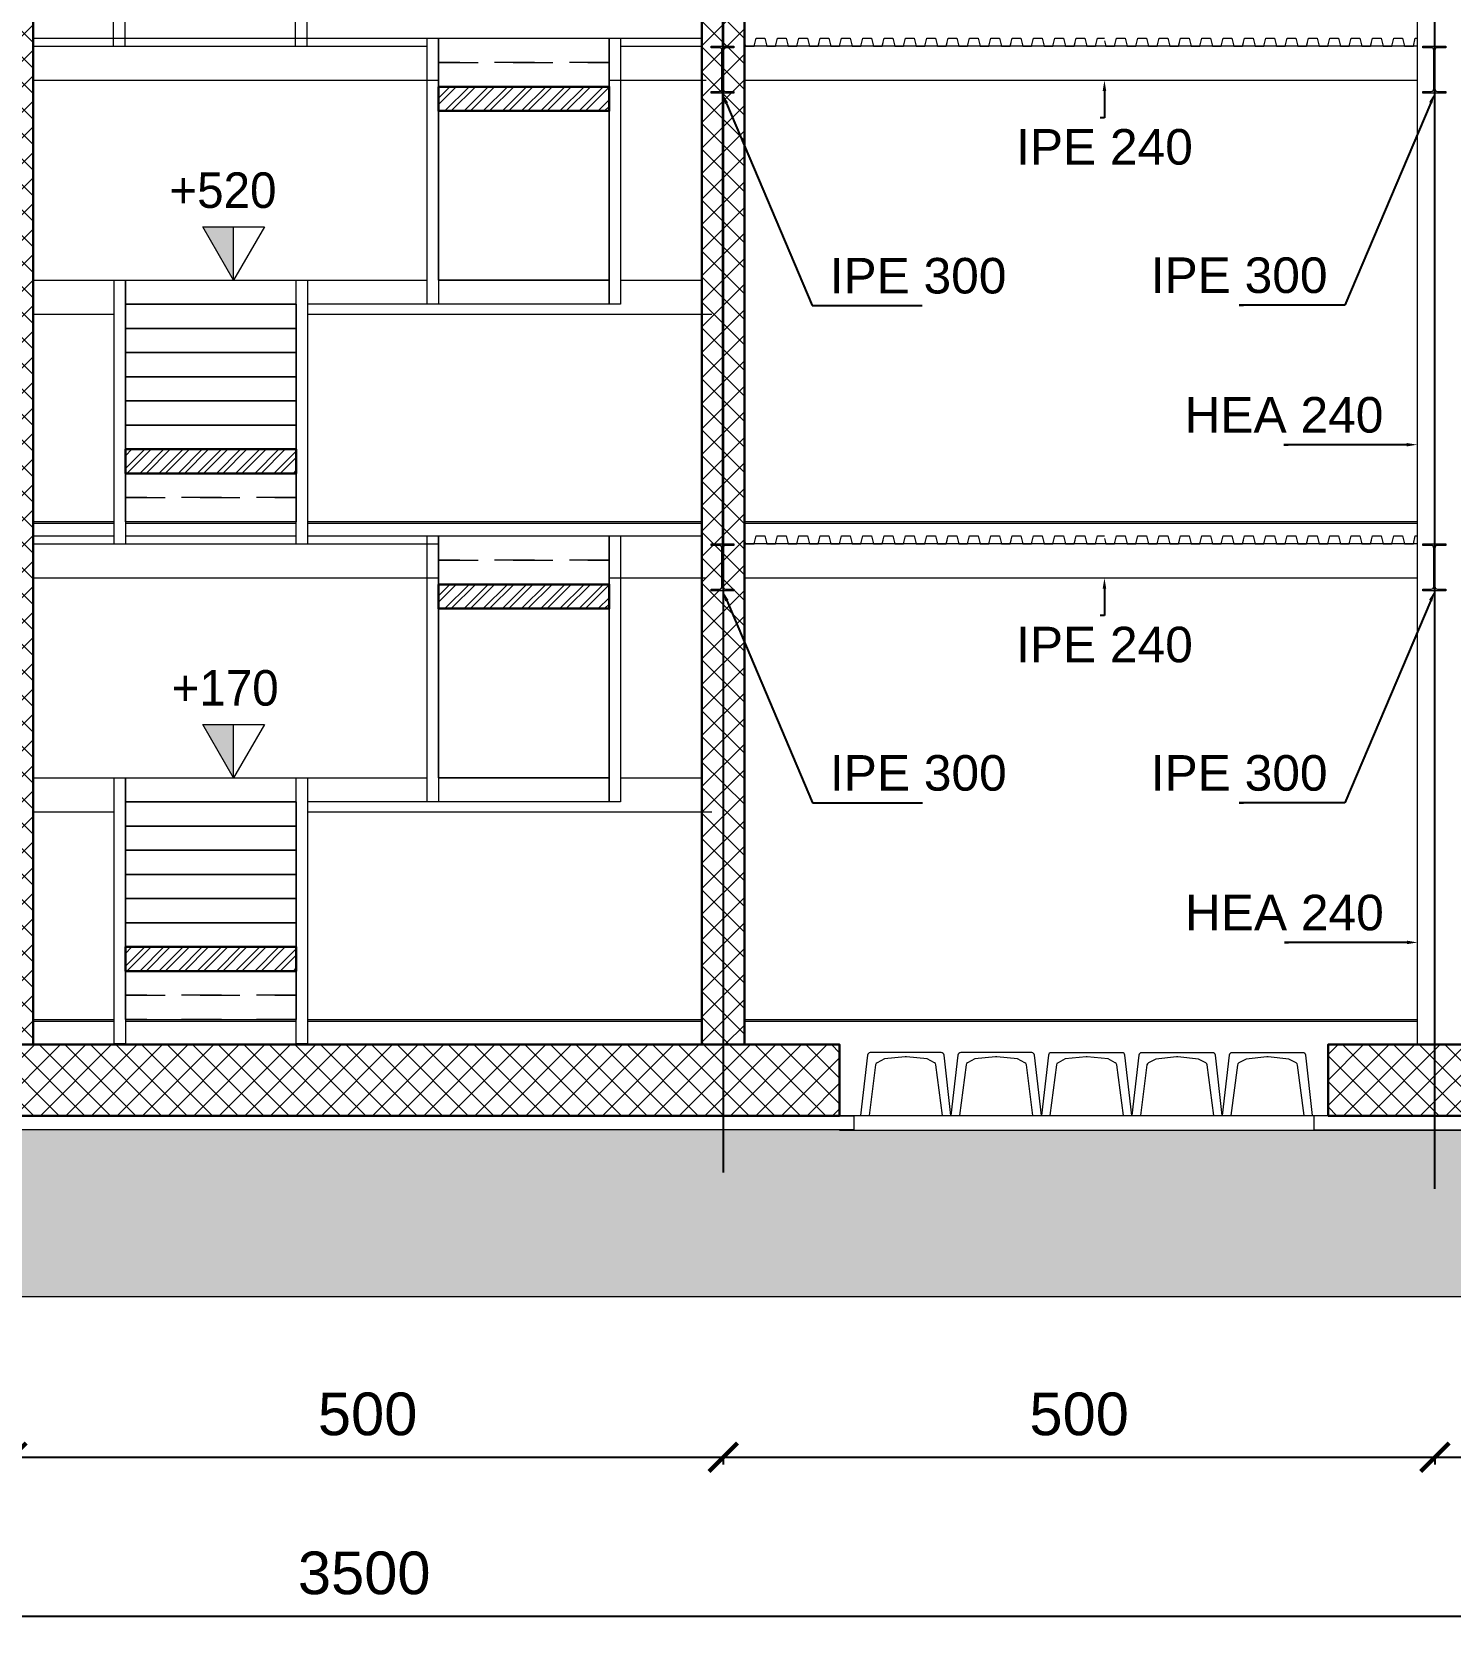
# Model space of a CAD drawing. Header units: millimetres. Extents: x 1415 to 3549, y 2194 to 4677.
# Drawn here: x 1819.9 to 1829.88, y 2270.37 to 2281.62 of the extents above; entities that cross this region are included whole.
import ezdxf
from ezdxf import colors
from ezdxf.entities.mleader import LeaderData, LeaderLine
from ezdxf.math import Vec2, Vec3

# ---------------------------------------------------------------- set-up
doc = ezdxf.new("R2010")
doc.units = ezdxf.units.MM
doc.linetypes.add('ACAD_ISO02W100', pattern=[15, 12, -3])
doc.linetypes.add('phl_center', pattern=[0.75, 0.4, -0.35])
doc.layers.get('0').update_dxf_attribs({"plot": 0})
for name, color, linetype, lineweight in [('giunti', 7, 'Continuous', 15), ('Layer3', 7, 'Continuous', 15), ('Layer4', 7, 'Continuous', 15), ('quote', 252, 'Continuous', 5), ('Setti', 5, 'Continuous', 30), ('staffe', 10, 'Continuous', 9)]:
    doc.layers.add(name, color=color, linetype=linetype, lineweight=lineweight)
doc.layers.add('linea tratteggiata', color=221, linetype='ACAD_ISO02W100')
doc.styles.add('per i setti', font='ARIALN.TTF')
doc.styles.get("Standard").update_dxf_attribs({"font": 'arial.ttf'})
doc.dimstyles.new('quote cm scala 200', dxfattribs={"dimtxt": 0.3, "dimasz": 0.2, "dimexe": 0.05, "dimexo": 0.0015, "dimgap": 0.15, "dimtad": 1, "dimdec": 0, "dimlfac": 100, "dimzin": 0, "dimdsep": 46, "dimtxsty": 'Standard', "dimblk": 'ARCHTICK', "dimcen": 0, "dimclre": 252, "dimadec": 0, "dimazin": 2, "dimtfac": 1, "dimtdec": 0, "dimtofl": 0, "dimtmove": 0, "dimatfit": 3, "dimfxl": 0.0035, "dimfxlon": 1, "dimtolj": 1, "dimtzin": 0, "dimarcsym": 0})

# ---------------------------------------------------------------- blocks, each defined once
blk = doc.blocks.new('_ArchTick')
at = {"color": 0, "linetype": 'ByBlock', "const_width": 0.15}
blk.add_lwpolyline([(-0.5, -0.5), (0.5, 0.5)], dxfattribs=at)
blk = doc.blocks.new('*D1439')
at = {"layer": 'Defpoints', "color": 0, "transparency": 16777216}
for p in [(1819.762, 2274.31), (1824.762, 2274.309), (1824.762, 2271.602)]:
    blk.add_point(p, dxfattribs=at)
at = {"layer": 'quote', "color": 252, "lineweight": -2, "transparency": 16777216}
for p, q in [((1819.762, 2271.605), (1819.762, 2271.552)), ((1824.762, 2271.605), (1824.762, 2271.552))]:
    blk.add_line(p, q, dxfattribs=at)
at = {"layer": 'quote', "color": 0, "linetype": 'Continuous', "lineweight": -2, "transparency": 16777216}
blk.add_line((1819.762, 2271.602), (1824.762, 2271.602), dxfattribs=at)
at = {"layer": 'quote', "color": 0, "lineweight": -2, "transparency": 16777216, "xscale": 0.2, "yscale": 0.2, "zscale": 0.2, "rotation": 180}
blk.add_blockref('_ArchTick', (1819.762, 2271.602), dxfattribs=at)
at = {"layer": 'quote', "color": 0, "lineweight": -2, "transparency": 16777216, "xscale": 0.2, "yscale": 0.2, "zscale": 0.2}
blk.add_blockref('_ArchTick', (1824.762, 2271.602), dxfattribs=at)
at = {"layer": 'quote', "color": 0, "transparency": 16777216, "insert": (1822.262, 2271.905), "char_height": 0.3, "attachment_point": 5}
blk.add_mtext('\\A1;500', dxfattribs=at)
blk = doc.blocks.new('*D1440')
at = {"layer": 'Defpoints', "color": 0, "transparency": 16777216}
for p in [(1824.762, 2274.309), (1829.763, 2274.31), (1829.763, 2271.602)]:
    blk.add_point(p, dxfattribs=at)
at = {"layer": 'quote', "color": 252, "lineweight": -2, "transparency": 16777216}
for p, q in [((1824.762, 2271.605), (1824.762, 2271.552)), ((1829.763, 2271.605), (1829.763, 2271.552))]:
    blk.add_line(p, q, dxfattribs=at)
at = {"layer": 'quote', "color": 0, "linetype": 'Continuous', "lineweight": -2, "transparency": 16777216}
blk.add_line((1824.762, 2271.602), (1829.763, 2271.602), dxfattribs=at)
at = {"layer": 'quote', "color": 0, "lineweight": -2, "transparency": 16777216, "xscale": 0.2, "yscale": 0.2, "zscale": 0.2, "rotation": 180}
blk.add_blockref('_ArchTick', (1824.762, 2271.602), dxfattribs=at)
at = {"layer": 'quote', "color": 0, "lineweight": -2, "transparency": 16777216, "xscale": 0.2, "yscale": 0.2, "zscale": 0.2}
blk.add_blockref('_ArchTick', (1829.763, 2271.602), dxfattribs=at)
at = {"layer": 'quote', "color": 0, "transparency": 16777216, "insert": (1827.263, 2271.905), "char_height": 0.3, "attachment_point": 5}
blk.add_mtext('\\A1;500', dxfattribs=at)
blk = doc.blocks.new('*D1441')
at = {"layer": 'Defpoints', "color": 0, "transparency": 16777216}
for p in [(1829.763, 2274.31), (1834.759, 2274.31), (1834.759, 2271.602)]:
    blk.add_point(p, dxfattribs=at)
at = {"layer": 'quote', "color": 252, "lineweight": -2, "transparency": 16777216}
for p, q in [((1829.763, 2271.605), (1829.763, 2271.552)), ((1834.759, 2271.605), (1834.759, 2271.552))]:
    blk.add_line(p, q, dxfattribs=at)
at = {"layer": 'quote', "color": 0, "linetype": 'Continuous', "lineweight": -2, "transparency": 16777216}
blk.add_line((1829.763, 2271.602), (1834.759, 2271.602), dxfattribs=at)
at = {"layer": 'quote', "color": 0, "lineweight": -2, "transparency": 16777216, "xscale": 0.2, "yscale": 0.2, "zscale": 0.2, "rotation": 180}
blk.add_blockref('_ArchTick', (1829.763, 2271.602), dxfattribs=at)
at = {"layer": 'quote', "color": 0, "lineweight": -2, "transparency": 16777216, "xscale": 0.2, "yscale": 0.2, "zscale": 0.2}
blk.add_blockref('_ArchTick', (1834.759, 2271.602), dxfattribs=at)
at = {"layer": 'quote', "color": 0, "transparency": 16777216, "insert": (1832.261, 2271.905), "char_height": 0.3, "attachment_point": 5}
blk.add_mtext('\\A1;500', dxfattribs=at)
blk = doc.blocks.new('*D1443')
at = {"layer": 'Defpoints', "color": 0, "transparency": 16777216}
for p in [(1804.71, 2274.004), (1839.765, 2274.005), (1839.765, 2270.484)]:
    blk.add_point(p, dxfattribs=at)
at = {"layer": 'quote', "color": 252, "lineweight": -2, "transparency": 16777216}
for p, q in [((1804.71, 2270.487), (1804.71, 2270.434)), ((1839.765, 2270.487), (1839.765, 2270.434))]:
    blk.add_line(p, q, dxfattribs=at)
at = {"layer": 'quote', "color": 0, "linetype": 'Continuous', "lineweight": -2, "transparency": 16777216}
blk.add_line((1804.71, 2270.484), (1839.765, 2270.484), dxfattribs=at)
at = {"layer": 'quote', "color": 0, "lineweight": -2, "transparency": 16777216, "xscale": 0.2, "yscale": 0.2, "zscale": 0.2, "rotation": 180}
blk.add_blockref('_ArchTick', (1804.71, 2270.484), dxfattribs=at)
at = {"layer": 'quote', "color": 0, "lineweight": -2, "transparency": 16777216, "xscale": 0.2, "yscale": 0.2, "zscale": 0.2}
blk.add_blockref('_ArchTick', (1839.765, 2270.484), dxfattribs=at)
at = {"layer": 'quote', "color": 0, "transparency": 16777216, "insert": (1822.238, 2270.787), "char_height": 0.3, "attachment_point": 5}
blk.add_mtext('\\A1;3500', dxfattribs=at)

msp = doc.modelspace()

# ---------------------------------------------------------------- hatches: boundary and pattern name
at = {"layer": 'Layer4', "true_color": 0x636466, "transparency": 33554687}
h = msp.add_hatch(color=251, dxfattribs=at)
h.dxf.hatch_style = 1
h.paths.add_polyline_path([(1824.8364, 2281.5257), (1824.7564, 2281.5257), (1824.6764, 2281.5257), (1824.6764, 2281.5142), (1824.7346, 2281.5142, -0.4142136), (1824.7526, 2281.4962), (1824.7526, 2281.3607), (1824.7526, 2281.2252, -0.4142136), (1824.7346, 2281.2072), (1824.6764, 2281.2072), (1824.6764, 2281.1957), (1824.7564, 2281.1957), (1824.8364, 2281.1957), (1824.8364, 2281.2072), (1824.7781, 2281.2072, -0.4142136), (1824.7601, 2281.2252), (1824.7601, 2281.3607), (1824.7601, 2281.4962, -0.4142136), (1824.7781, 2281.5142), (1824.8364, 2281.5142)])
h = msp.add_hatch(color=251, dxfattribs=at)
h.dxf.hatch_style = 1
h.paths.add_polyline_path([(1829.8394, 2281.5257), (1829.7594, 2281.5257), (1829.6794, 2281.5257), (1829.6794, 2281.5142), (1829.7376, 2281.5142, -0.4142136), (1829.7556, 2281.4962), (1829.7556, 2281.3607), (1829.7556, 2281.2252, -0.4142136), (1829.7376, 2281.2072), (1829.6794, 2281.2072), (1829.6794, 2281.1957), (1829.7594, 2281.1957), (1829.8394, 2281.1957), (1829.8394, 2281.2072), (1829.7811, 2281.2072, -0.4142136), (1829.7631, 2281.2252), (1829.7631, 2281.3607), (1829.7631, 2281.4962, -0.4142136), (1829.7811, 2281.5142), (1829.8394, 2281.5142)])
at = {"layer": 'Layer4'}
h = msp.add_hatch(color=0, dxfattribs=at)
h.dxf.hatch_style = 1
h.paths.add_polyline_path([(1821.1031, 2280.2556), (1821.3196, 2279.8806), (1821.3196, 2280.2556)])
h = msp.add_hatch(color=0, dxfattribs=at)
h.dxf.hatch_style = 1
h.paths.add_polyline_path([(1821.1032, 2280.2557), (1821.3197, 2279.8807), (1821.3197, 2280.2557)])
at = {"layer": 'Layer4', "true_color": 0x636466, "transparency": 33554687}
h = msp.add_hatch(color=251, dxfattribs=at)
h.dxf.hatch_style = 1
h.paths.add_polyline_path([(1824.8364, 2278.0257), (1824.7564, 2278.0257), (1824.6764, 2278.0257), (1824.6764, 2278.0142), (1824.7346, 2278.0142, -0.4142136), (1824.7526, 2277.9962), (1824.7526, 2277.8607), (1824.7526, 2277.7252, -0.4142136), (1824.7346, 2277.7072), (1824.6764, 2277.7072), (1824.6764, 2277.6957), (1824.7564, 2277.6957), (1824.8364, 2277.6957), (1824.8364, 2277.7072), (1824.7781, 2277.7072, -0.4142136), (1824.7601, 2277.7252), (1824.7601, 2277.8607), (1824.7601, 2277.9962, -0.4142136), (1824.7781, 2278.0142), (1824.8364, 2278.0142)])
h = msp.add_hatch(color=251, dxfattribs=at)
h.dxf.hatch_style = 1
h.paths.add_polyline_path([(1829.8394, 2278.0257), (1829.7594, 2278.0257), (1829.6794, 2278.0257), (1829.6794, 2278.0142), (1829.7376, 2278.0142, -0.4142136), (1829.7556, 2277.9962), (1829.7556, 2277.8607), (1829.7556, 2277.7252, -0.4142136), (1829.7376, 2277.7072), (1829.6794, 2277.7072), (1829.6794, 2277.6957), (1829.7594, 2277.6957), (1829.8394, 2277.6957), (1829.8394, 2277.7072), (1829.7811, 2277.7072, -0.4142136), (1829.7631, 2277.7252), (1829.7631, 2277.8607), (1829.7631, 2277.9962, -0.4142136), (1829.7811, 2278.0142), (1829.8394, 2278.0142)])
at = {"layer": 'Layer4'}
h = msp.add_hatch(color=0, dxfattribs=at)
h.dxf.hatch_style = 1
h.paths.add_polyline_path([(1821.1031, 2276.7556), (1821.3196, 2276.3806), (1821.3196, 2276.7556)])
h = msp.add_hatch(color=0, dxfattribs=at)
h.dxf.hatch_style = 1
h.paths.add_polyline_path([(1821.1032, 2276.7556), (1821.3197, 2276.3806), (1821.3197, 2276.7556)])
at = {"layer": 'quote', "transparency": 33554687}
h = msp.add_hatch(dxfattribs=at)
h.set_pattern_fill('ANSI32', color=256, scale=0.01)
h.set_pattern_definition([(45, (0.00013, -3.5), (-0.067351921, 0.067351921), []), (45, (0.04503, -3.5), (-0.067351921, 0.067351921), [])])
h.paths.add_polyline_path([(1821.7599, 2278.6908), (1820.5599, 2278.6908), (1820.5599, 2278.5208), (1821.7599, 2278.5208)])
h.paths.add_polyline_path([(1823.9599, 2281.24), (1822.7599, 2281.24), (1822.7599, 2281.0701), (1823.9599, 2281.0701)])
h = msp.add_hatch(dxfattribs=at)
h.set_pattern_fill('ANSI32', color=256, scale=0.01)
h.set_pattern_definition([(45, (5e-05, -7.00009), (-0.067351921, 0.067351921), []), (45, (0.044955, -7.00009), (-0.067351921, 0.067351921), [])])
h.paths.add_polyline_path([(1821.7599, 2275.1907), (1820.5599, 2275.1907), (1820.5599, 2275.0207), (1821.7599, 2275.0207)])
h.paths.add_polyline_path([(1823.9599, 2277.7399), (1822.7599, 2277.7399), (1822.7599, 2277.57), (1823.9599, 2277.57)])
h = msp.add_hatch(dxfattribs=at)
h.set_pattern_fill('EARTH', color=256, scale=0.09)
h.paths.add_polyline_path([(1842.3938, 2274.6812), (1841.4068, 2274.6832), (1840.4955, 2273.9063), (1840.4955, 2273.905), (1836.8095, 2273.9019), (1836.8095, 2273.9019), (1825.5787, 2273.9019), (1818.8387, 2273.9039), (1818.8387, 2273.9039), (1815.6132, 2273.9039), (1815.6132, 2273.9039), (1813.9132, 2273.9039), (1808.9172, 2273.9039), (1808.9172, 2273.9039), (1808.889, 2273.9039), (1807.6088, 2273.9039), (1804.0087, 2273.904), (1803.7704, 2274.107), (1803.6094, 2274.2442), (1803.5221, 2274.3187), (1803.0971, 2274.6808), (1802.0694, 2274.6808), (1802.0694, 2272.7327), (1842.3916, 2272.7327)])
at = {"layer": 'staffe', "lineweight": 5}
h = msp.add_hatch(dxfattribs=at)
h.set_pattern_fill('ANSI37', color=0, scale=0.04)
h.paths.add_polyline_path([(1819.9117, 2288.1808), (1819.7617, 2288.1808), (1819.6117, 2288.1808), (1819.6116, 2274.5039), (1819.9116, 2274.5039)])
h.paths.add_polyline_path([(1824.9116, 2288.1808), (1824.7577, 2288.1808), (1824.6116, 2288.1808), (1824.6123, 2274.5039), (1824.9123, 2274.5039)])
h.paths.add_polyline_path([(1804.9116, 2285.1808), (1804.6116, 2285.1808), (1804.6116, 2274.5039), (1804.9116, 2274.5039)])
h.paths.add_polyline_path([(1839.9116, 2285.1808), (1839.6116, 2285.1808), (1839.6116, 2274.5052), (1839.9116, 2274.5052)])
h = msp.add_hatch(dxfattribs=at)
h.set_pattern_fill('ANSI37', color=0, scale=0.04)
h.paths.add_polyline_path([(1807.6087, 2274.5039), (1804.7123, 2274.5039), (1804.7103, 2274.0039), (1807.6087, 2274.0039)])
h.paths.add_polyline_path([(1804.7123, 2274.5039), (1804.1087, 2274.5039), (1804.1087, 2274.0039), (1804.7103, 2274.0039)])
h.paths.add_polyline_path([(1810.5171, 2274.5039), (1809.7659, 2274.5039), (1809.7659, 2274.0039), (1810.5171, 2274.0039)])
h.paths.add_polyline_path([(1809.7659, 2274.5039), (1809.0171, 2274.5039), (1809.0171, 2274.0039), (1809.7659, 2274.0039)])
h.paths.add_polyline_path([(1815.5132, 2274.5039), (1814.7623, 2274.5039), (1814.7623, 2274.0039), (1815.5132, 2274.0039)])
h.paths.add_polyline_path([(1814.7623, 2274.5039), (1814.0132, 2274.5039), (1814.0132, 2274.0039), (1814.7623, 2274.0039)])
h.paths.add_polyline_path([(1819.7623, 2274.5039), (1818.9387, 2274.5039), (1818.9387, 2274.0039), (1819.7623, 2274.0039)])
h.paths.add_polyline_path([(1824.7623, 2274.5039), (1819.7623, 2274.5039), (1819.7623, 2274.0039), (1823.9787, 2274.0039), (1824.7623, 2274.0039)])
h.paths.add_polyline_path([(1825.5787, 2274.5039), (1824.7623, 2274.5039), (1824.7623, 2274.0039), (1825.5787, 2274.0039)])
h.paths.add_polyline_path([(1830.5132, 2274.5039), (1829.7623, 2274.5039), (1829.7623, 2274.0039), (1830.5132, 2274.0039)])
h.paths.add_polyline_path([(1829.7623, 2274.5039), (1829.0132, 2274.5039), (1829.0132, 2274.0039), (1829.7623, 2274.0039)])
h.paths.add_polyline_path([(1835.512, 2274.5039), (1834.7588, 2274.5039), (1834.7588, 2274.0039), (1835.512, 2274.0039)])
h.paths.add_polyline_path([(1834.7588, 2274.5039), (1834.012, 2274.5039), (1834.012, 2274.0039), (1834.7588, 2274.0039)])
h.paths.add_polyline_path([(1839.7648, 2274.5052), (1836.9095, 2274.505), (1836.9095, 2274.005), (1839.7648, 2274.0052)])
h.paths.add_polyline_path([(1840.4095, 2274.5053), (1839.7648, 2274.5052), (1839.7648, 2274.0052), (1840.4095, 2274.0053)])

# ---------------------------------------------------------------- linework, layer by layer
at = {"layer": 'giunti'}
msp.add_lwpolyline([(1829.641, 2274.5039), (1829.641, 2278.3359), (1829.641, 2281.8359), (1829.6394, 2285.0182)], dxfattribs=at)
at = {"layer": 'Layer3'}
for points in [[(1824.6764, 2281.1957), (1824.6764, 2281.2072), (1824.7346, 2281.2072, 0.4142136), (1824.7526, 2281.2252), (1824.7526, 2281.3607), (1824.7526, 2281.4962, 0.4142136), (1824.7346, 2281.5142), (1824.6764, 2281.5142), (1824.6764, 2281.5257), (1824.7564, 2281.5257), (1824.8364, 2281.5257), (1824.8364, 2281.5142), (1824.7781, 2281.5142, 0.4142136), (1824.7601, 2281.4962), (1824.7601, 2281.3607), (1824.7601, 2281.2252, 0.4142136), (1824.7781, 2281.2072), (1824.8364, 2281.2072), (1824.8364, 2281.1957), (1824.7564, 2281.1957)], [(1829.6794, 2281.1957), (1829.6794, 2281.2072), (1829.7376, 2281.2072, 0.4142136), (1829.7556, 2281.2252), (1829.7556, 2281.3607), (1829.7556, 2281.4962, 0.4142136), (1829.7376, 2281.5142), (1829.6794, 2281.5142), (1829.6794, 2281.5257), (1829.7594, 2281.5257), (1829.8394, 2281.5257), (1829.8394, 2281.5142), (1829.7811, 2281.5142, 0.4142136), (1829.7631, 2281.4962), (1829.7631, 2281.3607), (1829.7631, 2281.2252, 0.4142136), (1829.7811, 2281.2072), (1829.8394, 2281.2072), (1829.8394, 2281.1957), (1829.7594, 2281.1957)], [(1824.6764, 2277.6957), (1824.6764, 2277.7072), (1824.7346, 2277.7072, 0.4142136), (1824.7526, 2277.7252), (1824.7526, 2277.8607), (1824.7526, 2277.9962, 0.4142136), (1824.7346, 2278.0142), (1824.6764, 2278.0142), (1824.6764, 2278.0257), (1824.7564, 2278.0257), (1824.8364, 2278.0257), (1824.8364, 2278.0142), (1824.7781, 2278.0142, 0.4142136), (1824.7601, 2277.9962), (1824.7601, 2277.8607), (1824.7601, 2277.7252, 0.4142136), (1824.7781, 2277.7072), (1824.8364, 2277.7072), (1824.8364, 2277.6957), (1824.7564, 2277.6957)], [(1829.6794, 2277.6957), (1829.6794, 2277.7072), (1829.7376, 2277.7072, 0.4142136), (1829.7556, 2277.7252), (1829.7556, 2277.8607), (1829.7556, 2277.9962, 0.4142136), (1829.7376, 2278.0142), (1829.6794, 2278.0142), (1829.6794, 2278.0257), (1829.7594, 2278.0257), (1829.8394, 2278.0257), (1829.8394, 2278.0142), (1829.7811, 2278.0142, 0.4142136), (1829.7631, 2277.9962), (1829.7631, 2277.8607), (1829.7631, 2277.7252, 0.4142136), (1829.7811, 2277.7072), (1829.8394, 2277.7072), (1829.8394, 2277.6957), (1829.7594, 2277.6957)]]:
    msp.add_lwpolyline(points, format="xyb", close=True, dxfattribs=at)
for points in [[(1827.441, 2281.5257), (1824.9116, 2281.5257)], [(1829.6394, 2281.5257), (1827.441, 2281.5257)], [(1827.441, 2278.0257), (1824.9116, 2278.0257)], [(1829.6394, 2278.0257), (1827.441, 2278.0257)], [(1824.9116, 2277.7857), (1827.441, 2277.7857)], [(1827.441, 2277.7857), (1827.441, 2277.7857), (1829.6394, 2277.7857)]]:
    msp.add_lwpolyline(points, dxfattribs=at)
at = {"layer": 'Layer4'}
for p, q in [((1822.7599, 2281.0701), (1823.9599, 2281.0701)), ((1822.7599, 2280.9001), (1822.7599, 2281.0701)), ((1823.9599, 2281.0701), (1823.9599, 2280.9001)), ((1822.7599, 2280.7302), (1822.7599, 2280.9001)), ((1823.9599, 2280.9001), (1823.9599, 2280.7302)), ((1822.7599, 2280.5602), (1822.7599, 2280.7302)), ((1823.9599, 2280.7302), (1823.9599, 2280.5602)), ((1822.7599, 2280.3903), (1822.7599, 2280.5602)), ((1823.9599, 2280.5602), (1823.9599, 2280.3903)), ((1822.7599, 2280.2203), (1822.7599, 2280.3903)), ((1823.9599, 2280.3903), (1823.9599, 2280.2203)), ((1822.7599, 2280.0504), (1822.7599, 2280.2203)), ((1823.9599, 2280.2203), (1823.9599, 2280.0504)), ((1822.7599, 2279.8804), (1822.7599, 2280.0504)), ((1823.9599, 2280.0504), (1823.9599, 2279.8804)), ((1823.9599, 2279.8804), (1822.7599, 2279.8804)), ((1820.48, 2278.1809), (1819.9116, 2278.1808)), ((1820.48, 2278.1688), (1819.9116, 2278.1688)), ((1821.7599, 2278.1809), (1820.56, 2278.1809)), ((1821.7599, 2278.1688), (1820.56, 2278.1688)), ((1824.6082, 2278.181), (1821.8399, 2278.1809)), ((1824.6082, 2278.1688), (1821.8399, 2278.1688)), ((1827.441, 2278.181), (1824.9116, 2278.1808)), ((1827.441, 2278.1688), (1824.9116, 2278.1688)), ((1829.6394, 2278.181), (1827.441, 2278.1808)), ((1829.6394, 2278.1688), (1827.441, 2278.1688)), ((1822.7599, 2277.57), (1823.9599, 2277.57)), ((1822.7599, 2277.4), (1822.7599, 2277.57)), ((1823.9599, 2277.57), (1823.9599, 2277.4)), ((1822.7599, 2277.2301), (1822.7599, 2277.4)), ((1823.9599, 2277.4), (1823.9599, 2277.2301)), ((1822.7599, 2277.0601), (1822.7599, 2277.2301)), ((1823.9599, 2277.2301), (1823.9599, 2277.0601)), ((1822.7599, 2276.8902), (1822.7599, 2277.0601)), ((1823.9599, 2277.0601), (1823.9599, 2276.8902)), ((1822.7599, 2276.7202), (1822.7599, 2276.8902)), ((1823.9599, 2276.8902), (1823.9599, 2276.7202)), ((1822.7599, 2276.5503), (1822.7599, 2276.7202)), ((1823.9599, 2276.7202), (1823.9599, 2276.5503)), ((1822.7599, 2276.3803), (1822.7599, 2276.5503)), ((1823.9599, 2276.5503), (1823.9599, 2276.3803)), ((1823.9599, 2276.3803), (1822.7599, 2276.3803)), ((1819.9116, 2274.6808), (1820.4799, 2274.6808)), ((1820.4799, 2274.6673), (1819.9116, 2274.6673)), ((1820.5599, 2274.6808), (1821.7599, 2274.6808)), ((1821.7599, 2274.6673), (1820.5599, 2274.6673)), ((1821.8399, 2274.6808), (1824.6116, 2274.6808)), ((1824.6116, 2274.6673), (1821.8399, 2274.6673)), ((1824.9116, 2274.6808), (1829.6421, 2274.6808)), ((1829.6421, 2274.6674), (1824.9116, 2274.6674))]:
    msp.add_line(p, q, dxfattribs=at)
for points in [[(1820.5559, 2281.5222), (1820.4759, 2281.5222), (1820.4759, 2283.3804), (1820.5559, 2283.3804)], [(1821.8359, 2281.5222), (1821.7559, 2281.5222), (1821.7559, 2283.3804), (1821.8359, 2283.3804)], [(1822.7599, 2279.7105), (1822.6799, 2279.7105), (1822.6799, 2281.5808), (1822.7599, 2281.5808)], [(1824.0399, 2279.7105), (1823.9599, 2279.7105), (1823.9599, 2281.5808), (1824.0399, 2281.5808)], [(1821.3196, 2279.8806), (1821.1031, 2280.2556), (1821.5361, 2280.2556)], [(1821.3197, 2279.8807), (1821.1032, 2280.2557), (1821.5362, 2280.2557)], [(1820.56, 2278.0222), (1820.48, 2278.0222), (1820.48, 2279.8804), (1820.56, 2279.8804)], [(1821.8399, 2278.0222), (1821.7599, 2278.0222), (1821.7599, 2279.8804), (1821.8399, 2279.8804)], [(1820.5599, 2279.7105), (1821.7599, 2279.7105), (1821.7599, 2279.5405), (1820.5599, 2279.5405)], [(1820.5599, 2279.5405), (1821.7599, 2279.5405), (1821.7599, 2279.3706), (1820.5599, 2279.3706)], [(1820.5599, 2279.3706), (1821.7599, 2279.3706), (1821.7599, 2279.2006), (1820.5599, 2279.2006)], [(1820.5599, 2279.2006), (1821.7599, 2279.2006), (1821.7599, 2279.0307), (1820.5599, 2279.0307)], [(1820.5599, 2279.0307), (1821.7599, 2279.0307), (1821.7599, 2278.8607), (1820.5599, 2278.8607)], [(1820.5599, 2278.8607), (1821.7599, 2278.8607), (1821.7599, 2278.6908), (1820.5599, 2278.6908)], [(1822.7599, 2276.2104), (1822.6799, 2276.2104), (1822.6799, 2278.0807), (1822.7599, 2278.0807)], [(1824.0399, 2276.2104), (1823.9599, 2276.2104), (1823.9599, 2278.0807), (1824.0399, 2278.0807)], [(1821.3196, 2276.3806), (1821.1031, 2276.7556), (1821.5361, 2276.7556)], [(1821.3197, 2276.3806), (1821.1032, 2276.7556), (1821.5362, 2276.7556)], [(1820.5599, 2274.51), (1820.4799, 2274.51), (1820.4799, 2276.3803), (1820.5599, 2276.3803)], [(1821.8399, 2274.51), (1821.7599, 2274.51), (1821.7599, 2276.3803), (1821.8399, 2276.3803)], [(1820.5599, 2276.2104), (1821.7599, 2276.2104), (1821.7599, 2276.0404), (1820.5599, 2276.0404)], [(1820.5599, 2276.0404), (1821.7599, 2276.0404), (1821.7599, 2275.8705), (1820.5599, 2275.8705)], [(1820.5599, 2275.8705), (1821.7599, 2275.8705), (1821.7599, 2275.7005), (1820.5599, 2275.7005)], [(1820.5599, 2275.7005), (1821.7599, 2275.7005), (1821.7599, 2275.5306), (1820.5599, 2275.5306)], [(1820.5599, 2275.5306), (1821.7599, 2275.5306), (1821.7599, 2275.3606), (1820.5599, 2275.3606)], [(1820.5599, 2275.3606), (1821.7599, 2275.3606), (1821.7599, 2275.1907), (1820.5599, 2275.1907)]]:
    msp.add_lwpolyline(points, close=True, dxfattribs=at)
for points in [[(1822.6799, 2281.5222), (1819.9115, 2281.5222)], [(1819.9116, 2281.5811), (1824.6116, 2281.5811)], [(1824.6115, 2281.5222), (1824.0399, 2281.5222)], [(1824.9116, 2281.5476), (1824.9169, 2281.5257), (1824.9786, 2281.5257), (1824.9921, 2281.5807), (1825.0534, 2281.5807), (1825.0669, 2281.5257), (1825.1286, 2281.5257), (1825.1421, 2281.5807), (1825.2034, 2281.5807), (1825.2169, 2281.5257), (1825.2786, 2281.5257), (1825.2921, 2281.5807), (1825.3534, 2281.5807), (1825.3669, 2281.5257), (1825.4286, 2281.5257), (1825.4347, 2281.5507)], [(1825.3576, 2281.5638), (1825.3669, 2281.5258), (1825.4286, 2281.5258), (1825.4421, 2281.5808), (1825.5034, 2281.5808), (1825.5169, 2281.5258), (1825.5786, 2281.5258), (1825.5921, 2281.5808), (1825.6534, 2281.5808), (1825.6669, 2281.5258), (1825.7286, 2281.5258), (1825.7421, 2281.5808), (1825.8034, 2281.5808), (1825.8169, 2281.5258), (1825.8786, 2281.5258), (1825.8847, 2281.5508)], [(1825.8076, 2281.5638), (1825.8169, 2281.5258), (1825.8786, 2281.5258), (1825.8921, 2281.5808), (1825.9534, 2281.5808), (1825.9669, 2281.5258), (1826.0286, 2281.5258), (1826.0421, 2281.5808), (1826.1034, 2281.5808), (1826.1169, 2281.5258), (1826.1786, 2281.5258), (1826.1921, 2281.5808), (1826.2534, 2281.5808), (1826.2669, 2281.5258), (1826.3286, 2281.5258), (1826.3347, 2281.5508)], [(1826.2576, 2281.5638), (1826.2669, 2281.5258), (1826.3286, 2281.5258), (1826.3421, 2281.5808), (1826.4034, 2281.5808), (1826.4169, 2281.5258), (1826.4786, 2281.5258), (1826.4921, 2281.5808), (1826.5534, 2281.5808), (1826.5669, 2281.5258), (1826.6286, 2281.5258), (1826.6421, 2281.5808), (1826.7034, 2281.5808), (1826.7169, 2281.5258), (1826.7786, 2281.5258), (1826.7847, 2281.5508)], [(1826.7076, 2281.5638), (1826.7169, 2281.5258), (1826.7786, 2281.5258), (1826.7921, 2281.5808), (1826.8534, 2281.5808), (1826.8669, 2281.5258), (1826.9286, 2281.5258), (1826.9421, 2281.5808), (1827.0034, 2281.5808), (1827.0169, 2281.5258), (1827.0786, 2281.5258), (1827.0921, 2281.5808), (1827.1534, 2281.5808), (1827.1669, 2281.5258), (1827.2286, 2281.5258), (1827.2347, 2281.5508)], [(1827.1576, 2281.5638), (1827.1669, 2281.5258), (1827.2286, 2281.5258), (1827.2421, 2281.5808), (1827.3034, 2281.5808), (1827.3169, 2281.5258), (1827.3786, 2281.5258), (1827.3921, 2281.5808), (1827.441, 2281.5808)], [(1827.441, 2281.5637), (1827.4503, 2281.5257), (1827.512, 2281.5257), (1827.5255, 2281.5807), (1827.5868, 2281.5807), (1827.6003, 2281.5257), (1827.662, 2281.5257), (1827.6755, 2281.5807), (1827.7368, 2281.5807), (1827.7503, 2281.5257), (1827.812, 2281.5257), (1827.8255, 2281.5807), (1827.8868, 2281.5807), (1827.9003, 2281.5257), (1827.962, 2281.5257), (1827.9681, 2281.5507)], [(1827.891, 2281.5638), (1827.9003, 2281.5258), (1827.962, 2281.5258), (1827.9755, 2281.5808), (1828.0368, 2281.5808), (1828.0503, 2281.5258), (1828.112, 2281.5258), (1828.1255, 2281.5808), (1828.1868, 2281.5808), (1828.2003, 2281.5258), (1828.262, 2281.5258), (1828.2755, 2281.5808), (1828.3368, 2281.5808), (1828.3503, 2281.5258), (1828.412, 2281.5258), (1828.4181, 2281.5508)], [(1828.341, 2281.5638), (1828.3503, 2281.5258), (1828.412, 2281.5258), (1828.4255, 2281.5808), (1828.4868, 2281.5808), (1828.5003, 2281.5258), (1828.562, 2281.5258), (1828.5755, 2281.5808), (1828.6368, 2281.5808), (1828.6503, 2281.5258), (1828.712, 2281.5258), (1828.7255, 2281.5808), (1828.7868, 2281.5808), (1828.8003, 2281.5258), (1828.862, 2281.5258), (1828.8681, 2281.5508)], [(1828.791, 2281.5638), (1828.8003, 2281.5258), (1828.862, 2281.5258), (1828.8755, 2281.5808), (1828.9368, 2281.5808), (1828.9503, 2281.5258), (1829.012, 2281.5258), (1829.0255, 2281.5808), (1829.0868, 2281.5808), (1829.1003, 2281.5258), (1829.162, 2281.5258), (1829.1755, 2281.5808), (1829.2368, 2281.5808), (1829.2503, 2281.5258), (1829.312, 2281.5258), (1829.3181, 2281.5508)], [(1829.241, 2281.5638), (1829.2503, 2281.5258), (1829.312, 2281.5258), (1829.3255, 2281.5808), (1829.3868, 2281.5808), (1829.4003, 2281.5258), (1829.462, 2281.5258), (1829.4755, 2281.5808), (1829.5368, 2281.5808), (1829.5503, 2281.5258), (1829.612, 2281.5258), (1829.6255, 2281.5808), (1829.6394, 2281.5808)], [(1821.3196, 2279.8806), (1821.3196, 2280.2556)], [(1821.3197, 2279.8807), (1821.3197, 2280.2557)], [(1821.7599, 2279.7105), (1820.5599, 2279.7105), (1820.5599, 2279.8804), (1822.6799, 2279.8804)], [(1822.7599, 2279.8804), (1823.9599, 2279.8804), (1823.9599, 2279.7105), (1821.8399, 2279.7105)], [(1819.9116, 2278.0811), (1820.48, 2278.0811)], [(1820.56, 2278.0811), (1821.7599, 2278.0811)], [(1821.8399, 2278.0811), (1824.6116, 2278.0811)], [(1824.9116, 2278.0476), (1824.9169, 2278.0257), (1824.9786, 2278.0257), (1824.9921, 2278.0807), (1825.0534, 2278.0807), (1825.0669, 2278.0257), (1825.1286, 2278.0257), (1825.1421, 2278.0807), (1825.2034, 2278.0807), (1825.2169, 2278.0257), (1825.2786, 2278.0257), (1825.2921, 2278.0807), (1825.3534, 2278.0807), (1825.3669, 2278.0257), (1825.4286, 2278.0257), (1825.4347, 2278.0507)], [(1825.3576, 2278.0638), (1825.3669, 2278.0258), (1825.4286, 2278.0258), (1825.4421, 2278.0808), (1825.5034, 2278.0808), (1825.5169, 2278.0258), (1825.5786, 2278.0258), (1825.5921, 2278.0808), (1825.6534, 2278.0808), (1825.6669, 2278.0258), (1825.7286, 2278.0258), (1825.7421, 2278.0808), (1825.8034, 2278.0808), (1825.8169, 2278.0258), (1825.8786, 2278.0258), (1825.8847, 2278.0508)], [(1825.8076, 2278.0638), (1825.8169, 2278.0258), (1825.8786, 2278.0258), (1825.8921, 2278.0808), (1825.9534, 2278.0808), (1825.9669, 2278.0258), (1826.0286, 2278.0258), (1826.0421, 2278.0808), (1826.1034, 2278.0808), (1826.1169, 2278.0258), (1826.1786, 2278.0258), (1826.1921, 2278.0808), (1826.2534, 2278.0808), (1826.2669, 2278.0258), (1826.3286, 2278.0258), (1826.3347, 2278.0508)], [(1826.2576, 2278.0638), (1826.2669, 2278.0258), (1826.3286, 2278.0258), (1826.3421, 2278.0808), (1826.4034, 2278.0808), (1826.4169, 2278.0258), (1826.4786, 2278.0258), (1826.4921, 2278.0808), (1826.5534, 2278.0808), (1826.5669, 2278.0258), (1826.6286, 2278.0258), (1826.6421, 2278.0808), (1826.7034, 2278.0808), (1826.7169, 2278.0258), (1826.7786, 2278.0258), (1826.7847, 2278.0508)], [(1826.7076, 2278.0638), (1826.7169, 2278.0258), (1826.7786, 2278.0258), (1826.7921, 2278.0808), (1826.8534, 2278.0808), (1826.8669, 2278.0258), (1826.9286, 2278.0258), (1826.9421, 2278.0808), (1827.0034, 2278.0808), (1827.0169, 2278.0258), (1827.0786, 2278.0258), (1827.0921, 2278.0808), (1827.1534, 2278.0808), (1827.1669, 2278.0258), (1827.2286, 2278.0258), (1827.2347, 2278.0508)], [(1827.1576, 2278.0638), (1827.1669, 2278.0258), (1827.2286, 2278.0258), (1827.2421, 2278.0808), (1827.3034, 2278.0808), (1827.3169, 2278.0258), (1827.3786, 2278.0258), (1827.3921, 2278.0808), (1827.441, 2278.0808)], [(1827.441, 2278.0637), (1827.4503, 2278.0257), (1827.512, 2278.0257), (1827.5255, 2278.0807), (1827.5868, 2278.0807), (1827.6003, 2278.0257), (1827.662, 2278.0257), (1827.6755, 2278.0807), (1827.7368, 2278.0807), (1827.7503, 2278.0257), (1827.812, 2278.0257), (1827.8255, 2278.0807), (1827.8868, 2278.0807), (1827.9003, 2278.0257), (1827.962, 2278.0257), (1827.9681, 2278.0507)], [(1827.891, 2278.0638), (1827.9003, 2278.0258), (1827.962, 2278.0258), (1827.9755, 2278.0808), (1828.0368, 2278.0808), (1828.0503, 2278.0258), (1828.112, 2278.0258), (1828.1255, 2278.0808), (1828.1868, 2278.0808), (1828.2003, 2278.0258), (1828.262, 2278.0258), (1828.2755, 2278.0808), (1828.3368, 2278.0808), (1828.3503, 2278.0258), (1828.412, 2278.0258), (1828.4181, 2278.0508)], [(1828.341, 2278.0638), (1828.3503, 2278.0258), (1828.412, 2278.0258), (1828.4255, 2278.0808), (1828.4868, 2278.0808), (1828.5003, 2278.0258), (1828.562, 2278.0258), (1828.5755, 2278.0808), (1828.6368, 2278.0808), (1828.6503, 2278.0258), (1828.712, 2278.0258), (1828.7255, 2278.0808), (1828.7868, 2278.0808), (1828.8003, 2278.0258), (1828.862, 2278.0258), (1828.8681, 2278.0508)], [(1828.791, 2278.0638), (1828.8003, 2278.0258), (1828.862, 2278.0258), (1828.8755, 2278.0808), (1828.9368, 2278.0808), (1828.9503, 2278.0258), (1829.012, 2278.0258), (1829.0255, 2278.0808), (1829.0868, 2278.0808), (1829.1003, 2278.0258), (1829.162, 2278.0258), (1829.1755, 2278.0808), (1829.2368, 2278.0808), (1829.2503, 2278.0258), (1829.312, 2278.0258), (1829.3181, 2278.0508)], [(1829.241, 2278.0638), (1829.2503, 2278.0258), (1829.312, 2278.0258), (1829.3255, 2278.0808), (1829.3868, 2278.0808), (1829.4003, 2278.0258), (1829.462, 2278.0258), (1829.4755, 2278.0808), (1829.5368, 2278.0808), (1829.5503, 2278.0258), (1829.612, 2278.0258), (1829.6255, 2278.0808), (1829.6394, 2278.0808)], [(1822.7598, 2278.0222), (1819.9116, 2278.0222)], [(1821.3196, 2276.3806), (1821.3196, 2276.7556)], [(1821.3197, 2276.3806), (1821.3197, 2276.7556)], [(1821.7599, 2276.2104), (1820.5599, 2276.2104), (1820.5599, 2276.3803), (1822.6799, 2276.3803)], [(1822.7599, 2276.3803), (1823.9599, 2276.3803), (1823.9599, 2276.2104), (1821.8399, 2276.2104)], [(1802.0694, 2274.6808), (1802.0694, 2272.7327), (1842.3916, 2272.7327), (1842.3938, 2274.6812)], [(1825.6787, 2274.0039), (1825.6787, 2274.0039), (1825.6787, 2273.9039), (1818.8387, 2273.9039), (1818.8387, 2274.0039), (1823.9787, 2274.0039), (1825.6787, 2274.0039)], [(1825.5787, 2273.9019), (1836.8095, 2273.9019), (1836.8094, 2274.005)], [(1828.9132, 2274.0039), (1825.5787, 2274.0039)], [(1828.9132, 2274.0039), (1828.9132, 2274.0039), (1828.9132, 2273.9039), (1830.6132, 2273.9039), (1830.6132, 2274.0039), (1830.6132, 2274.0039), (1828.9132, 2274.0039)]]:
    msp.add_lwpolyline(points, dxfattribs=at)
at = {"layer": 'Layer4', "linetype": 'phl_center', "ltscale": 0.7}
for points in [[(1822.7599, 2281.5808), (1823.9599, 2281.5808), (1823.9599, 2281.4108), (1822.7599, 2281.4108)], [(1822.7599, 2281.41), (1823.9599, 2281.41), (1823.9599, 2281.24), (1822.7599, 2281.24)], [(1820.5599, 2278.5208), (1821.7599, 2278.5208), (1821.7599, 2278.3508), (1820.5599, 2278.3508)], [(1820.5599, 2278.3508), (1821.7599, 2278.3508), (1821.7599, 2278.1809), (1820.5599, 2278.1809)], [(1822.7599, 2278.0807), (1823.9599, 2278.0807), (1823.9599, 2277.9108), (1822.7599, 2277.9108)], [(1822.7599, 2277.9099), (1823.9599, 2277.9099), (1823.9599, 2277.7399), (1822.7599, 2277.7399)], [(1820.5599, 2275.0207), (1821.7599, 2275.0207), (1821.7599, 2274.8508), (1820.5599, 2274.8508)], [(1820.5599, 2274.8508), (1821.7599, 2274.8508), (1821.7599, 2274.6808), (1820.5599, 2274.6808)]]:
    msp.add_lwpolyline(points, close=True, dxfattribs=at)
at = {"layer": 'Layer4', "color": 5}
for points in [[(1819.9105, 2281.2857), (1819.9105, 2281.2857), (1822.7598, 2281.2857)], [(1823.9598, 2281.2857), (1824.641, 2281.2857)], [(1824.9116, 2281.2857), (1827.441, 2281.2857)], [(1827.441, 2281.2857), (1827.441, 2281.2857), (1829.6394, 2281.2857)], [(1819.9117, 2279.8804), (1820.56, 2279.8804)], [(1824.0399, 2279.8804), (1824.6116, 2279.8804)], [(1819.9117, 2279.6403), (1819.9117, 2279.6403), (1820.48, 2279.6403)], [(1821.8399, 2279.6403), (1824.6822, 2279.6403)], [(1819.9105, 2277.7856), (1819.9105, 2277.7856), (1822.7598, 2277.7856)], [(1823.9598, 2277.7856), (1824.641, 2277.7856)], [(1819.9116, 2276.3803), (1820.5599, 2276.3803)], [(1824.0399, 2276.3803), (1824.6116, 2276.3803)], [(1819.9116, 2276.1403), (1819.9116, 2276.1403), (1820.4799, 2276.1403)], [(1821.8399, 2276.1403), (1824.6822, 2276.1403)]]:
    msp.add_lwpolyline(points, dxfattribs=at)
at = {"layer": 'Layer4', "color": 30}
for points in [[(1826.3621, 2274.0059), (1826.3141, 2274.43, 0.3772985), (1826.2943, 2274.4475), (1825.7954, 2274.4475), (1825.7954, 2274.4475, 0.376581), (1825.7756, 2274.4301), (1825.7266, 2274.0059)], [(1826.9977, 2274.0059), (1826.9497, 2274.43, 0.3772985), (1826.9298, 2274.4475), (1826.4309, 2274.4475), (1826.4309, 2274.4475, 0.376581), (1826.4111, 2274.4301), (1826.3621, 2274.0059)], [(1827.6332, 2274.0055), (1827.5852, 2274.4296, 0.3772985), (1827.5653, 2274.4471), (1827.0665, 2274.4471), (1827.0665, 2274.4471, 0.376581), (1827.0466, 2274.4297), (1826.9976, 2274.0055)], [(1828.2687, 2274.0051), (1828.2207, 2274.4292, 0.3772985), (1828.2008, 2274.4467), (1827.702, 2274.4467), (1827.702, 2274.4467, 0.376581), (1827.6821, 2274.4293), (1827.6331, 2274.0051)], [(1828.9042, 2274.0047), (1828.8562, 2274.4288, 0.3772985), (1828.8363, 2274.4463), (1828.3375, 2274.4463), (1828.3375, 2274.4463, 0.376581), (1828.3176, 2274.4289), (1828.2687, 2274.0047)], [(1826.3026, 2274.0059), (1826.2568, 2274.3615, 0.2453607), (1826.2462, 2274.3766), (1826.1949, 2274.4032), (1826.0492, 2274.4185, 0.1092843), (1826.0405, 2274.4185), (1825.8949, 2274.4032), (1825.8435, 2274.3766, 0.2453607), (1825.8329, 2274.3615), (1825.7871, 2274.0059)], [(1826.9382, 2274.0059), (1826.8924, 2274.3615, 0.2453607), (1826.8818, 2274.3766), (1826.8304, 2274.4032), (1826.6847, 2274.4185, 0.1092843), (1826.6761, 2274.4185), (1826.5304, 2274.4032), (1826.4791, 2274.3766, 0.2453607), (1826.4684, 2274.3615), (1826.4226, 2274.0059)], [(1827.5737, 2274.0055), (1827.5279, 2274.3611, 0.2453607), (1827.5173, 2274.3762), (1827.4659, 2274.4028), (1827.3202, 2274.4181, 0.1092843), (1827.3116, 2274.4181), (1827.1659, 2274.4028), (1827.1146, 2274.3762, 0.2453607), (1827.1039, 2274.3611), (1827.0582, 2274.0055)], [(1828.2092, 2274.0051), (1828.1634, 2274.3607, 0.2453607), (1828.1528, 2274.3758), (1828.1014, 2274.4024), (1827.9558, 2274.4177, 0.1092843), (1827.9471, 2274.4177), (1827.8014, 2274.4024), (1827.7501, 2274.3758, 0.2453607), (1827.7395, 2274.3607), (1827.6937, 2274.0051)], [(1828.8447, 2274.0047), (1828.7989, 2274.3603, 0.2453607), (1828.7883, 2274.3754), (1828.7369, 2274.4021), (1828.5913, 2274.4173, 0.1092843), (1828.5826, 2274.4173), (1828.4369, 2274.4021), (1828.3856, 2274.3754, 0.2453607), (1828.375, 2274.3603), (1828.3292, 2274.0047)]]:
    msp.add_lwpolyline(points, format="xyb", dxfattribs=at)
at = {"layer": 'linea tratteggiata', "ltscale": 0.7}
for points in [[(1824.7577, 2277.9518), (1824.7577, 2289.3539)], [(1829.7623, 2273.4891), (1829.7623, 2286.9829)], [(1824.7623, 2273.6039), (1824.7623, 2286.0829)]]:
    msp.add_lwpolyline(points, dxfattribs=at)
at = {"layer": 'Setti'}
for points in [[(1824.9116, 2274.5039), (1824.9116, 2288.1808), (1824.7616, 2288.1808), (1824.9116, 2288.1808), (1819.6117, 2288.1808), (1819.6117, 2288.1808), (1819.6117, 2288.1808), (1819.6116, 2274.5039)], [(1819.9116, 2274.5039), (1819.9117, 2288.0308), (1824.6116, 2288.0308), (1824.6116, 2274.5039)], [(1825.5787, 2274.0039), (1818.9387, 2274.0039), (1818.9387, 2274.5039)], [(1818.9387, 2274.5039), (1825.5787, 2274.5039), (1825.5787, 2274.0039)], [(1829.0132, 2274.0039), (1830.5132, 2274.0039), (1830.5132, 2274.5039), (1829.0132, 2274.5039), (1829.0132, 2274.0039)]]:
    msp.add_lwpolyline(points, dxfattribs=at)
for points in [[(1822.7599, 2281.24), (1823.9599, 2281.24), (1823.9599, 2281.0701), (1822.7599, 2281.0701)], [(1820.5599, 2278.6908), (1821.7599, 2278.6908), (1821.7599, 2278.5208), (1820.5599, 2278.5208)], [(1822.7599, 2277.7399), (1823.9599, 2277.7399), (1823.9599, 2277.57), (1822.7599, 2277.57)], [(1820.5599, 2275.1907), (1821.7599, 2275.1907), (1821.7599, 2275.0207), (1820.5599, 2275.0207)]]:
    msp.add_lwpolyline(points, close=True, dxfattribs=at)

# ---------------------------------------------------------------- texts
at = {"layer": 'Layer4', "char_height": 0.25, "attachment_point": 1, "style": 'per i setti'}
for s, insert in [('{\\fBahnschrift Light|b0|i0|c0|p34;+520}', (1820.8686, 2280.6378)), ('\\pxqc;{\\fBahnschrift Light|b0|i0|c0|p34;+170}', (1820.8686, 2277.1377))]:
    msp.add_mtext_dynamic_manual_height_columns(s, width=0.783834, gutter_width=31.25, heights=[0], dxfattribs=dict(at, insert=insert))

# ---------------------------------------------------------------- dimensions: what is measured, and where the dimension line sits
at = {"layer": 'quote'}
for base, p1, p2, picture, middle in [((1824.7623, 2271.6015), (1819.7623, 2274.3095), (1824.7623, 2274.3095), '*D1439', (1822.2623, 2271.9047)), ((1829.7632, 2271.6015), (1824.7623, 2274.3095), (1829.7632, 2274.3095), '*D1440', (1827.2628, 2271.9047)), ((1834.7588, 2271.6015), (1829.7632, 2274.3095), (1834.7588, 2274.3095), '*D1441', (1832.261, 2271.9047))]:
    dim = msp.add_linear_dim(base=base, p1=p1, p2=p2, dimstyle='quote cm scala 200', dxfattribs=at)
    dim.commit()
    dim.dimension.update_dxf_attribs({"geometry": picture, "text_midpoint": middle})
dim = msp.add_linear_dim(base=(1839.7648, 2270.4838), p1=(1804.7103, 2274.0039), p2=(1839.7648, 2274.005), text='3500', dimstyle='quote cm scala 200', dxfattribs=at)
dim.commit()
dim.dimension.update_dxf_attribs({"geometry": '*D1443', "text_midpoint": (1822.2376, 2270.7871)})

# ---------------------------------------------------------------- leaders
ml = msp.add_multileader_mtext('Standard', dxfattribs=at)
ml.set_content('IPE 300', color=256)
ml.set_leader_properties()
ml.build(insert=Vec2(0, 0))
ml.multileader.update_dxf_attribs({"text_attachment_direction": 1, "dogleg_length": 0.03, "arrow_head_size": 0.075})
ctx = ml.context
ctx.base_point, ctx.char_height, ctx.arrow_head_size, ctx.landing_gap_size, ctx.plane_origin, ctx.plane_x_axis, ctx.plane_y_axis = Vec3(1826.1308, 2279.7007), 0.25, 0.075, 0.08, Vec3(1824.7562, 2280.4631), Vec3(1, 0.0000153), Vec3(-0.0000153, 1)
ctx.text_align_type = 1
notes = []
notes.append((ctx, [(0, (1, 1, 0), (1826.1308, 2279.7007), (1, 0.0000153), 0.03, [(0, [(1824.7553, 2281.1922), (1825.3877, 2279.7007)], 0, [])])]))
ctx.mtext.insert, ctx.mtext.text_direction, ctx.mtext.rotation, ctx.mtext.alignment, ctx.mtext.flow_direction = Vec3(1826.1308, 2280.0361), Vec3(1, 0.0000153), 0.0000153, 2, 5
ml = msp.add_multileader_mtext('Standard', dxfattribs=at)
ml.set_content('IPE 240', color=256)
ml.set_leader_properties()
ml.build(insert=Vec2(0, 0))
ml.multileader.update_dxf_attribs({"text_attachment_direction": 1, "dogleg_length": 0.03, "arrow_head_size": 0.075})
ctx = ml.context
ctx.base_point, ctx.char_height, ctx.arrow_head_size, ctx.landing_gap_size, ctx.plane_origin = Vec3(1827.441, 2280.6072), 0.25, 0.075, 0.08, Vec3(1827.441, 2281.2857)
ctx.text_align_type = 1
notes.append((ctx, [(0, (1, 1, 0), (1827.441, 2281.0225), (-1, 0), 0.03, [(0, [(1827.441, 2281.2857)], 0, [])])]))
ctx.mtext.insert, ctx.mtext.alignment, ctx.mtext.flow_direction = Vec3(1827.441, 2280.9425), 2, 5
ml = msp.add_multileader_mtext('Standard', dxfattribs=at)
ml.set_content('IPE 300', color=256)
ml.set_leader_properties()
ml.build(insert=Vec2(0, 0))
ml.multileader.update_dxf_attribs({"text_attachment_direction": 1, "dogleg_length": 0.03, "arrow_head_size": 0.075})
ctx = ml.context
ctx.base_point, ctx.char_height, ctx.arrow_head_size, ctx.landing_gap_size, ctx.plane_origin = Vec3(1828.3878, 2279.7042), 0.25, 0.075, 0.08, Vec3(1829.7623, 2280.4667)
ctx.text_align_type = 1
notes.append((ctx, [(0, (1, 1, 0), (1828.3878, 2279.7042), (1, 0), 0.03, [(0, [(1829.7632, 2281.1957), (1829.1308, 2279.7042)], 0, [])])]))
ctx.mtext.insert, ctx.mtext.alignment, ctx.mtext.flow_direction = Vec3(1828.3878, 2280.0397), 2, 5
ml = msp.add_multileader_mtext('Standard', dxfattribs=at)
ml.set_content('HEA 240', color=256)
ml.set_leader_properties()
ml.build(insert=Vec2(0, 0))
ml.multileader.update_dxf_attribs({"text_attachment_direction": 1, "dogleg_length": 0.03, "arrow_head_size": 0.075})
ctx = ml.context
ctx.base_point, ctx.char_height, ctx.arrow_head_size, ctx.landing_gap_size, ctx.plane_origin = Vec3(1828.7027, 2278.7226), 0.25, 0.075, 0.08, Vec3(1829.6393, 2278.7226)
ctx.text_align_type = 1
notes.append((ctx, [(0, (1, 1, 0), (1828.7027, 2278.7226), (1, 0), 0.03, [(0, [(1829.6393, 2278.7226)], 0, [])])]))
ctx.mtext.insert, ctx.mtext.alignment, ctx.mtext.flow_direction = Vec3(1828.7027, 2279.0579), 2, 5
ml = msp.add_multileader_mtext('Standard', dxfattribs=at)
ml.set_content('IPE 300', color=256)
ml.set_leader_properties()
ml.build(insert=Vec2(0, 0))
ml.multileader.update_dxf_attribs({"text_attachment_direction": 1, "dogleg_length": 0.03, "arrow_head_size": 0.075})
ctx = ml.context
ctx.base_point, ctx.char_height, ctx.arrow_head_size, ctx.landing_gap_size, ctx.plane_origin, ctx.plane_x_axis, ctx.plane_y_axis = Vec3(1826.1327, 2276.2043), 0.25, 0.075, 0.08, Vec3(1824.7581, 2276.9668), Vec3(1, 0.0000153), Vec3(-0.0000153, 1)
ctx.text_align_type = 1
notes.append((ctx, [(0, (1, 1, 0), (1826.1327, 2276.2043), (1, 0.0000153), 0.03, [(0, [(1824.7572, 2277.6958), (1825.3897, 2276.2043)], 0, [])])]))
ctx.mtext.insert, ctx.mtext.text_direction, ctx.mtext.rotation, ctx.mtext.alignment, ctx.mtext.flow_direction = Vec3(1826.1327, 2276.5398), Vec3(1, 0.0000153), 0.0000153, 2, 5
ml = msp.add_multileader_mtext('Standard', dxfattribs=at)
ml.set_content('IPE 240', color=256)
ml.set_leader_properties()
ml.build(insert=Vec2(0, 0))
ml.multileader.update_dxf_attribs({"text_attachment_direction": 1, "dogleg_length": 0.03, "arrow_head_size": 0.075})
ctx = ml.context
ctx.base_point, ctx.char_height, ctx.arrow_head_size, ctx.landing_gap_size, ctx.plane_origin = Vec3(1827.441, 2277.1072), 0.25, 0.075, 0.08, Vec3(1827.441, 2277.7857)
ctx.text_align_type = 1
notes.append((ctx, [(0, (1, 1, 0), (1827.441, 2277.5225), (-1, 0), 0.03, [(0, [(1827.441, 2277.7857)], 0, [])])]))
ctx.mtext.insert, ctx.mtext.alignment, ctx.mtext.flow_direction = Vec3(1827.441, 2277.4425), 2, 5
ml = msp.add_multileader_mtext('Standard', dxfattribs=at)
ml.set_content('IPE 300', color=256)
ml.set_leader_properties()
ml.build(insert=Vec2(0, 0))
ml.multileader.update_dxf_attribs({"text_attachment_direction": 1, "dogleg_length": 0.03, "arrow_head_size": 0.075})
ctx = ml.context
ctx.base_point, ctx.char_height, ctx.arrow_head_size, ctx.landing_gap_size, ctx.plane_origin = Vec3(1828.3878, 2276.2042), 0.25, 0.075, 0.08, Vec3(1829.7623, 2276.9667)
ctx.text_align_type = 1
notes.append((ctx, [(0, (1, 1, 0), (1828.3878, 2276.2042), (1, 0), 0.03, [(0, [(1829.7632, 2277.6957), (1829.1308, 2276.2042)], 0, [])])]))
ctx.mtext.insert, ctx.mtext.alignment, ctx.mtext.flow_direction = Vec3(1828.3878, 2276.5397), 2, 5
ml = msp.add_multileader_mtext('Standard', dxfattribs=at)
ml.set_content('HEA 240', color=256)
ml.set_leader_properties()
ml.build(insert=Vec2(0, 0))
ml.multileader.update_dxf_attribs({"text_attachment_direction": 1, "dogleg_length": 0.03, "arrow_head_size": 0.075})
ctx = ml.context
ctx.base_point, ctx.char_height, ctx.arrow_head_size, ctx.landing_gap_size, ctx.plane_origin = Vec3(1828.7055, 2275.2225), 0.25, 0.075, 0.08, Vec3(1829.6421, 2275.2225)
ctx.text_align_type = 1
notes.append((ctx, [(0, (1, 1, 0), (1828.7055, 2275.2225), (1, 0), 0.03, [(0, [(1829.6421, 2275.2225)], 0, [])])]))
ctx.mtext.insert, ctx.mtext.alignment, ctx.mtext.flow_direction = Vec3(1828.7055, 2275.5578), 2, 5
for ctx, leaders in notes:
    for number, flags, end, landing, length, lines in leaders:
        leader = LeaderData()
        leader.index, (leader.has_last_leader_line, leader.has_dogleg_vector, leader.attachment_direction) = number, flags
        leader.last_leader_point, leader.dogleg_vector, leader.dogleg_length = Vec3(end), Vec3(landing), length
        for number, points, colour, breaks in lines:
            line = LeaderLine()
            line.index, line.vertices, line.color, line.breaks = number, Vec3.list(points), colors.encode_raw_color(colour), breaks
            leader.lines.append(line)
        ctx.leaders.append(leader)

doc.saveas('drawing.dxf')
